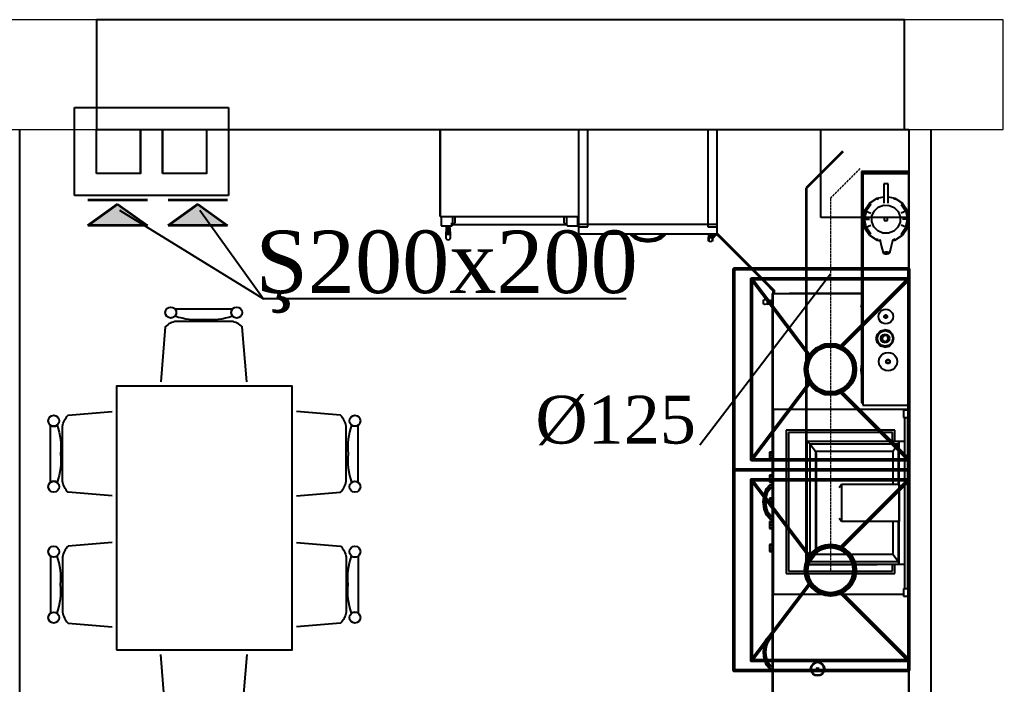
# Model space of a CAD drawing. Header units: inches. Extents: x 23 to 100097, y 11 to 104145.
# Drawn here: x 88263 to 92738, y 29254 to 32277 of the extents above; entities that cross this region are included whole.
import ezdxf

# ---------------------------------------------------------------- set-up
doc = ezdxf.new("R2010")
doc.units = ezdxf.units.IN
doc.header["$MEASUREMENT"] = 0
doc.linetypes.add('ACAD_ISO02W100', pattern=[15, 12, -3])
for name, color, linetype, lineweight in [('Divar', 7, 'Continuous', 25), ('SL3', 10, 'Continuous', 20), ('öl', 7, 'Continuous', 0)]:
    doc.layers.add(name, color=color, linetype=linetype, lineweight=lineweight)
doc.layers.add('mebel', color=21, linetype='Continuous')
doc.styles.add('ilqar text 001', font='', dxfattribs={"height": 300})
doc.styles.get('ilqar text 001').set_extended_font_data('A3 Times AzLat')

# ---------------------------------------------------------------- blocks, each defined once
blk = doc.blocks.new('m_93')
for p, q in [((0, -390.031933), (0, 0)), ((0.009966, 0), (0.009966, -371.383983)), ((-57.586909, -194.311332), (-57.586909, -101.596093)), ((-57.102347, -101.919913), (-57.102347, -194.311332)), ((-40.482617, -160.780954), (-41.117382, -161.730957)), ((-40.310741, -160.952735), (-40.892768, -161.823928)), ((-39.532805, -160.146093), (-40.482617, -160.780954)), ((-40.383196, -160.880267), (-40.310741, -160.952735)), ((-39.439845, -160.370707), (-40.310741, -160.952735)), ((-40.310741, -160.952735), (-40.267182, -160.996282)), ((-38.412309, -159.923243), (-39.532805, -160.146093)), ((-39.478898, -160.275876), (-39.439845, -160.370707)), ((-38.412309, -160.166311), (-39.439845, -160.370707)), ((-39.439845, -160.370707), (-39.416218, -160.427534)), ((-37.291789, -160.146093), (-38.412309, -159.923243)), ((-38.412309, -160.166311), (-38.412309, -160.063672)), ((-38.412309, -160.227835), (-38.412309, -160.166311)), ((-37.384773, -160.370707), (-38.412309, -160.166311)), ((-37.4084, -160.427534), (-37.384773, -160.370707)), ((-37.384773, -160.370707), (-37.345696, -160.275876)), ((-36.513877, -160.952735), (-37.384773, -160.370707)), ((-36.342001, -160.780954), (-37.291789, -160.146093)), ((-36.557412, -160.996282), (-36.513877, -160.952735)), ((-36.513877, -160.952735), (-36.441398, -160.880267)), ((-35.931826, -161.823928), (-36.513877, -160.952735)), ((-35.707236, -161.730957), (-36.342001, -160.780954)), ((-59.950185, -164.386618), (-60.909176, -166.910445)), ((-60.675574, -167.089843), (-59.786129, -164.690816)), ((-60.441995, -167.269337), (-59.622073, -164.994919)), ((-59.458018, -165.299117), (-60.208202, -167.448723)), ((-59.293938, -165.60322), (-59.974599, -167.628121)), ((-58.54609, -162.799704), (-59.950185, -164.386618)), ((-59.906245, -164.468062), (-58.525968, -162.890136)), ((-59.786129, -164.690816), (-59.906245, -164.468062)), ((-59.786129, -164.690816), (-58.470702, -163.137495)), ((-59.622073, -164.994919), (-59.786129, -164.690816)), ((-59.622073, -164.994919), (-58.395124, -163.475287)), ((-58.244324, -164.150881), (-59.293938, -165.60322)), ((-58.54609, -162.799704), (-57.586909, -162.554395)), ((-58.525968, -162.890136), (-58.54609, -162.799704)), ((-58.525968, -162.890136), (-57.586909, -162.637007)), ((-58.470702, -163.137495), (-58.525968, -162.890136)), ((-58.470702, -163.137495), (-57.586909, -162.863958)), ((-58.395124, -163.475287), (-58.470702, -163.137495)), ((-57.586909, -163.816893), (-58.244324, -164.150881)), ((-41.117382, -161.730957), (-41.340232, -162.85156)), ((-41.340232, -162.85156), (-41.117382, -163.972163)), ((-41.076756, -163.955366), (-41.296292, -162.85156)), ((-41.199613, -162.85156), (-41.035557, -162.85156)), ((-41.117382, -163.972163), (-41.076756, -163.955366)), ((-41.117382, -163.972163), (-40.482617, -164.922166)), ((-40.892768, -161.823928), (-41.09726, -162.85156)), ((-41.09726, -162.85156), (-40.892768, -163.879204)), ((-41.076756, -163.955366), (-40.451551, -164.891207)), ((-40.987492, -161.784661), (-40.892768, -161.823928)), ((-40.892768, -163.879204), (-40.987492, -163.918459)), ((-40.892768, -161.823928), (-40.835929, -161.84746)), ((-40.892768, -163.879204), (-40.835929, -163.85566)), ((-40.310741, -164.750385), (-40.892768, -163.879204)), ((-40.482617, -164.922166), (-39.532805, -165.557027)), ((-40.451551, -164.891207), (-39.51602, -165.516507)), ((-40.383196, -164.822852), (-40.267182, -164.706838)), ((-39.439845, -165.332424), (-40.310741, -164.750385)), ((-39.532805, -165.557027), (-38.412309, -165.779876)), ((-39.51602, -165.516507), (-39.478898, -165.427243)), ((-39.51602, -165.516507), (-38.412309, -165.736031)), ((-39.478898, -165.427243), (-39.439845, -165.332424)), ((-39.439845, -165.332424), (-39.416218, -165.275585)), ((-38.412309, -165.536821), (-39.439845, -165.332424)), ((-39.088464, -162.85156), (-38.412309, -162.85156)), ((-39.037109, -162.592768), (-38.412309, -162.85156)), ((-38.412309, -162.85156), (-39.037109, -163.110351)), ((-38.890434, -162.37334), (-38.412309, -162.85156)), ((-38.412309, -162.85156), (-38.890434, -163.32978)), ((-38.671088, -162.226653), (-38.412309, -162.85156)), ((-38.412309, -162.85156), (-38.671088, -163.476467)), ((-38.412309, -162.85156), (-38.412309, -162.17519)), ((-38.412309, -162.85156), (-38.153506, -162.226653)), ((-38.412309, -162.85156), (-37.934184, -162.37334)), ((-38.412309, -162.85156), (-37.787509, -162.592768)), ((-38.412309, -162.85156), (-38.412309, -163.527929)), ((-38.153506, -163.476467), (-38.412309, -162.85156)), ((-38.412309, -162.85156), (-37.934184, -163.32978)), ((-37.787509, -163.110351), (-38.412309, -162.85156)), ((-38.412309, -162.85156), (-37.73613, -162.85156)), ((-37.384773, -165.332424), (-38.412309, -165.536821)), ((-38.412309, -165.536821), (-38.412309, -165.475297)), ((-38.412309, -165.639448), (-38.412309, -165.536821)), ((-38.412309, -165.779876), (-37.291789, -165.557027)), ((-37.4084, -165.275585), (-37.384773, -165.332424)), ((-36.513877, -164.750385), (-37.384773, -165.332424)), ((-37.384773, -165.332424), (-37.345696, -165.427243)), ((-37.308598, -165.516507), (-36.373043, -164.891207)), ((-37.291789, -165.557027), (-36.342001, -164.922166)), ((-36.557412, -164.706838), (-36.513877, -164.750385)), ((-36.513877, -164.750385), (-35.931826, -163.879204)), ((-36.373043, -164.891207), (-36.513877, -164.750385)), ((-36.373043, -164.891207), (-35.747862, -163.955366)), ((-36.342001, -164.922166), (-35.707236, -163.972163)), ((-35.988665, -161.84746), (-35.931826, -161.823928)), ((-35.931826, -163.879204), (-35.988665, -163.85566)), ((-35.931826, -161.823928), (-35.837102, -161.784661)), ((-35.727334, -162.85156), (-35.931826, -161.823928)), ((-35.727334, -162.85156), (-35.931826, -163.879204)), ((-35.931826, -163.879204), (-35.837102, -163.918459)), ((-35.789061, -162.85156), (-35.727334, -162.85156)), ((-35.528326, -162.85156), (-35.747862, -161.747753)), ((-35.747862, -163.955366), (-35.528326, -162.85156)), ((-35.625005, -162.85156), (-35.727334, -162.85156)), ((-35.484386, -162.85156), (-35.707236, -161.730957)), ((-35.707236, -163.972163), (-35.484386, -162.85156)), ((-35.528326, -162.85156), (-35.484386, -162.85156)), ((-60.909176, -166.910445), (-61.249614, -169.952047)), ((-60.441995, -167.269337), (-60.729695, -169.952047)), ((-60.469914, -169.952047), (-60.208202, -167.448723)), ((-60.208202, -167.448723), (-60.441995, -167.269337)), ((-59.974599, -167.628121), (-60.209966, -169.952047)), ((-60.208202, -167.448723), (-60.037113, -167.58008)), ((-61.249614, -169.952047), (-60.909176, -172.993648)), ((-60.909176, -172.993648), (-59.950185, -175.517475)), ((-60.729695, -169.952047), (-60.441995, -172.634864)), ((-59.786129, -175.213372), (-60.675574, -172.814262)), ((-60.441995, -172.634864), (-59.622073, -174.909174)), ((-60.209966, -169.952047), (-59.974599, -172.275972)), ((-59.974599, -172.275972), (-59.293938, -174.300873)), ((-59.950185, -175.517475), (-58.54609, -177.104389)), ((-59.906245, -175.436032), (-59.786129, -175.213372)), ((-58.525968, -177.013969), (-59.906245, -175.436032)), ((-59.622073, -174.909174), (-59.786129, -175.213372)), ((-59.786129, -175.213372), (-58.470702, -176.766598)), ((-59.622073, -174.909174), (-58.395124, -176.428806)), ((-59.293938, -174.300873), (-58.244324, -175.753224)), ((-58.54609, -177.104389), (-58.525968, -177.013969)), ((-58.54609, -177.104389), (-57.586909, -177.34971)), ((-58.470702, -176.766598), (-58.525968, -177.013969)), ((-58.525968, -177.013969), (-57.586909, -177.267086)), ((-58.395124, -176.428806), (-58.470702, -176.766598)), ((-58.470702, -176.766598), (-57.586909, -177.04004)), ((-58.244324, -175.753224), (-57.586909, -176.0872)), ((-57.622862, -272.237599), (-57.622862, -194.276857)), ((-57.622862, -194.276857), (-57.586909, -194.276857)), ((-57.102347, -194.311332), (-57.586909, -194.311332)), ((-57.138276, -272.20996), (-57.138276, -194.311332)), ((-57.102347, -194.311332), (-2.245116, -194.311332)), ((-2.245116, -196.64756), (-2.245116, -193.556058)), ((-2.245116, -193.556058), (0.009966, -193.556058)), ((0.009966, -196.64756), (-2.245116, -196.64756)), ((-1.846862, -268.689841), (-1.846862, -196.64756)), ((-0.348044, -196.64756), (-0.348044, -268.689841)), ((-51.625586, -263.46699), (-51.625586, -203.047454)), ((-51.625586, -203.047454), (-5.83632, -203.047454)), ((-50.65136, -262.492478), (-50.65136, -204.021966)), ((-50.65136, -204.021966), (-6.810546, -204.021966)), ((-42.89589, -258.773243), (-42.89589, -206.877434)), ((-42.89589, -206.877434), (-41.576958, -208.117866)), ((-42.89589, -206.877434), (-13.391209, -206.877434)), ((-4.076362, -206.877434), (-42.89589, -206.877434)), ((-6.810546, -204.021966), (-6.810546, -206.877434)), ((-5.83632, -203.047454), (-5.83632, -206.877434)), ((-4.368544, -207.2667), (-4.076362, -206.877434)), ((-1.880074, -206.877434), (-4.076362, -206.877434)), ((-4.076362, -206.877434), (-4.076362, -258.773142)), ((-1.880074, -258.773142), (-1.880074, -206.877434)), ((-41.576958, -208.117866), (-41.576958, -257.532716)), ((-39.359188, -211.071288), (-41.576958, -208.117866)), ((-41.576958, -208.117866), (-4.470301, -208.117866)), ((-39.359188, -254.579395), (-39.359188, -211.071288)), ((-6.688094, -211.071288), (-39.359188, -211.071288)), ((-39.359188, -211.071288), (-38.815236, -212.311721)), ((-4.470301, -208.117866), (-6.688094, -211.071288)), ((-6.688094, -224.964153), (-6.688094, -211.071288)), ((-4.470301, -208.117866), (-4.368544, -207.885837)), ((-4.470301, -224.964153), (-4.470301, -208.117866)), ((-4.368544, -224.964153), (-4.368544, -207.2667)), ((-58.737493, -215.228808), (-58.737493, -212.305271)), ((-58.737493, -212.305271), (-57.622862, -212.305271)), ((-58.737493, -212.7334), (-57.622862, -212.7334)), ((-58.737493, -213.767087), (-57.622862, -213.767087)), ((-58.737493, -214.800679), (-57.622862, -214.800679)), ((-57.622862, -215.228808), (-58.737493, -215.228808)), ((-38.815236, -212.311721), (-38.815236, -253.338867)), ((-58.737493, -224.973929), (-58.737493, -222.050392)), ((-58.737493, -222.050392), (-57.622862, -222.050392)), ((-58.737493, -222.478509), (-57.622862, -222.478509)), ((-58.737493, -223.512113), (-57.622862, -223.512113)), ((-59.986139, -227.682221), (-60.945106, -230.206048)), ((-58.58202, -226.095307), (-59.986139, -227.682221)), ((-59.942198, -227.763664), (-58.561921, -226.185739)), ((-59.822059, -227.986324), (-59.942198, -227.763664)), ((-58.506632, -226.433098), (-59.822059, -227.986324)), ((-59.658003, -228.290522), (-58.431053, -226.770901)), ((-58.280087, -227.446484), (-59.329891, -228.898823)), ((-58.737493, -224.5458), (-57.622862, -224.5458)), ((-57.622862, -224.973929), (-58.737493, -224.973929)), ((-58.58202, -226.095307), (-57.622862, -225.849998)), ((-58.561921, -226.185739), (-58.58202, -226.095307)), ((-57.622862, -225.932717), (-58.561921, -226.185739)), ((-58.561921, -226.185739), (-58.506632, -226.433098)), ((-58.506632, -226.433098), (-57.622862, -226.159668)), ((-58.431053, -226.770901), (-58.506632, -226.433098)), ((-57.622862, -227.112496), (-58.280087, -227.446484)), ((-28.381253, -224.964153), (-29.355479, -226.261615)), ((-28.381253, -240.636033), (-28.381253, -224.964153)), ((-4.093552, -224.964153), (-28.381253, -224.964153)), ((-4.093552, -240.636033), (-4.093552, -224.964153)), ((-60.945106, -230.206048), (-61.285544, -233.247655)), ((-60.477925, -230.564844), (-60.765624, -233.247655)), ((-60.711527, -230.385446), (-59.822059, -227.986324)), ((-59.658003, -228.290522), (-60.477925, -230.564844)), ((-60.010553, -230.923724), (-60.245896, -233.247655)), ((-59.329891, -228.898823), (-60.010553, -230.923724)), ((-59.822059, -227.986324), (-59.658003, -228.290522)), ((-58.737493, -234.719044), (-58.737493, -231.795507)), ((-58.737493, -231.795507), (-57.622862, -231.795507)), ((-61.285544, -233.247655), (-60.945106, -236.289257)), ((-60.765624, -233.247655), (-60.477925, -235.930466)), ((-59.822059, -238.508981), (-60.711527, -236.109864)), ((-60.244131, -235.750973), (-60.505867, -233.247655)), ((-60.477925, -235.930466), (-60.244131, -235.750973)), ((-60.477925, -235.930466), (-59.658003, -238.204783)), ((-60.245896, -233.247655), (-60.010553, -235.571581)), ((-60.244131, -235.750973), (-60.073042, -235.619628)), ((-59.658003, -238.204783), (-60.244131, -235.750973)), ((-60.010553, -235.571581), (-59.329891, -237.596482)), ((-58.737493, -232.22363), (-57.622862, -232.22363)), ((-58.737493, -233.257228), (-57.622862, -233.257228)), ((-58.737493, -234.29082), (-57.622862, -234.29082)), ((-57.622862, -234.719044), (-58.737493, -234.719044)), ((-60.945106, -236.289257), (-59.986139, -238.813084)), ((-59.986139, -238.813084), (-58.58202, -240.400094)), ((-59.942198, -238.73164), (-59.822059, -238.508981)), ((-58.561921, -240.309566), (-59.942198, -238.73164)), ((-59.822059, -238.508981), (-59.658003, -238.204783)), ((-58.506632, -240.062302), (-59.822059, -238.508981)), ((-59.658003, -238.204783), (-58.431053, -239.724415)), ((-59.329891, -237.596482), (-58.280087, -239.048826)), ((-58.58202, -240.400094), (-58.561921, -240.309566)), ((-58.561921, -240.309566), (-58.506632, -240.062302)), ((-57.622862, -240.562695), (-58.561921, -240.309566)), ((-58.431053, -239.724415), (-58.506632, -240.062302)), ((-58.506632, -240.062302), (-57.622862, -240.335738)), ((-58.280087, -239.048826), (-57.622862, -239.382809)), ((-29.355479, -239.338672), (-28.381253, -240.636033)), ((-58.737493, -244.464063), (-58.737493, -241.540527)), ((-58.737493, -241.540527), (-57.622862, -241.540527)), ((-58.737493, -241.968649), (-57.622862, -241.968649)), ((-58.737493, -243.002343), (-57.622862, -243.002343)), ((-58.737493, -244.035935), (-57.622862, -244.035935)), ((-57.622862, -244.464063), (-58.737493, -244.464063)), ((-58.58202, -240.400094), (-57.622862, -240.645313)), ((-28.381253, -240.636033), (-4.093552, -240.636033)), ((-6.688094, -254.579293), (-6.688094, -240.636033)), ((-4.470301, -257.532716), (-4.470301, -240.636033)), ((-4.368544, -258.383983), (-4.368544, -240.636033)), ((-58.737493, -254.209178), (-58.737493, -251.285642)), ((-58.737493, -251.285642), (-57.622862, -251.285642)), ((-58.737493, -251.71377), (-57.622862, -251.71377)), ((-58.737493, -252.747458), (-57.622862, -252.747458)), ((-58.737493, -253.78105), (-57.622862, -253.78105)), ((-57.622862, -254.209178), (-58.737493, -254.209178)), ((-41.576958, -257.532716), (-39.359188, -254.579395)), ((-38.815236, -253.338867), (-39.359188, -254.579395)), ((-39.359188, -254.579395), (-6.688094, -254.579293)), ((-6.688094, -254.579293), (-4.470301, -257.532716)), ((-41.576958, -257.532716), (-42.89589, -258.773243)), ((-42.89589, -258.773243), (-3.926373, -258.773142)), ((-4.470301, -257.532716), (-41.576958, -257.532716)), ((-6.810546, -258.773142), (-6.810546, -262.492478)), ((-5.83632, -258.773142), (-5.83632, -263.46699)), ((-4.368544, -257.764744), (-4.470301, -257.532716)), ((-4.076362, -258.773142), (-4.368544, -258.383983)), ((-4.076362, -258.773142), (-1.880074, -258.773142)), ((-5.83632, -263.46699), (-51.625586, -263.46699)), ((-6.810546, -262.492478), (-50.65136, -262.492478)), ((-2.245116, -271.85781), (-2.245116, -268.766308)), ((-2.245116, -268.766308), (0.009966, -268.766308)), ((-0.348044, -268.689841), (-1.846862, -268.689841)), ((-57.605672, -272.237599), (-57.622862, -272.237599)), ((-57.605672, -320.93535), (-57.605672, -272.20996)), ((-57.605672, -272.20996), (-57.121086, -272.20996)), ((-57.121086, -272.20996), (-57.121086, -320.93535)), ((-57.121086, -272.20996), (0.009966, -272.20996)), ((0.009966, -271.85781), (-2.245116, -271.85781)), ((-19.88008, -287.447849), (-19.88008, -274.902731)), ((-19.88008, -274.902731), (-19.524408, -274.902731)), ((-19.524408, -372.242185), (-19.524408, -274.791211)), ((-19.524408, -274.791211), (-19.302917, -274.791211)), ((-19.302917, -352.076073), (-19.302917, -273.933005)), ((-19.302917, -273.933005), (0.009966, -273.933005)), ((-19.524408, -285.819822), (-19.731641, -286.320311)), ((-19.731641, -286.320311), (-20.063663, -288.842478)), ((-20.063663, -288.842478), (-19.731641, -291.364646)), ((-19.524408, -287.483984), (-19.703126, -288.842478)), ((-19.703126, -288.842478), (-19.524408, -290.200975)), ((-11.50136, -289.568942), (-12.109566, -290.355956)), ((-10.71465, -288.96074), (-11.50136, -289.568942)), ((-9.78632, -288.568553), (-10.71465, -288.96074)), ((-8.753705, -288.429489), (-9.78632, -288.568553)), ((-7.721091, -288.568553), (-8.753705, -288.429489)), ((-6.792784, -288.96074), (-7.721091, -288.568553)), ((-6.00605, -289.568942), (-6.792784, -288.96074)), ((-5.397845, -290.355956), (-6.00605, -289.568942)), ((-19.88008, -315.441307), (-19.88008, -290.237108)), ((-19.731641, -291.364646), (-19.524408, -291.865134)), ((-12.50155, -291.28457), (-12.64062, -292.31748)), ((-12.64062, -292.31748), (-12.50155, -293.350389)), ((-12.109566, -290.355956), (-12.50155, -291.28457)), ((-12.50155, -293.350389), (-12.109566, -294.279003)), ((-9.581447, -292.089355), (-9.612108, -292.31748)), ((-9.612108, -292.31748), (-9.581447, -292.545604)), ((-9.494734, -291.884276), (-9.581447, -292.089355)), ((-9.581447, -292.545604), (-9.494734, -292.750683)), ((-9.516216, -292.107323), (-9.544325, -292.31748)), ((-9.544325, -292.31748), (-9.516216, -292.527634)), ((-9.436322, -291.918456), (-9.516216, -292.107323)), ((-9.516216, -292.527634), (-9.436322, -292.716503)), ((-9.360552, -291.710546), (-9.494734, -291.884276)), ((-9.494734, -292.750683), (-9.360552, -292.924511)), ((-9.312701, -291.758397), (-9.436322, -291.918456)), ((-9.436322, -292.716503), (-9.312701, -292.876562)), ((-9.382606, -292.181542), (-9.405852, -292.354881)), ((-9.405852, -292.354881), (-9.382606, -292.528122)), ((-9.316802, -292.025682), (-9.382606, -292.181542)), ((-9.382606, -292.528122), (-9.316802, -292.683983)), ((-9.186721, -291.576171), (-9.360552, -291.710546)), ((-9.360552, -292.924511), (-9.186721, -293.058788)), ((-9.21464, -291.893652), (-9.316802, -292.025682)), ((-9.316802, -292.683983), (-9.21464, -292.816013)), ((-9.152532, -291.634667), (-9.312701, -291.758397)), ((-9.312701, -292.876562), (-9.152532, -293.000292)), ((-9.082818, -291.7916), (-9.21464, -291.893652)), ((-9.21464, -292.816013), (-9.082818, -292.918065)), ((-8.981824, -291.48955), (-9.186721, -291.576171)), ((-9.186721, -293.058788), (-8.981824, -293.145409)), ((-8.963871, -291.55488), (-9.152532, -291.634667)), ((-9.152532, -293.000292), (-8.963871, -293.080076)), ((-8.92694, -291.725778), (-9.082818, -291.7916)), ((-9.082818, -292.918065), (-8.92694, -292.983886)), ((-8.753705, -291.458887), (-8.981824, -291.48955)), ((-8.981824, -293.145409), (-8.753705, -293.176073)), ((-8.753705, -291.526562), (-8.963871, -291.55488)), ((-8.963871, -293.080076), (-8.753705, -293.108397)), ((-8.753705, -291.70244), (-8.92694, -291.725778)), ((-8.92694, -292.983886), (-8.753705, -293.007225)), ((-8.525586, -291.48955), (-8.753705, -291.458887)), ((-8.543563, -291.55488), (-8.753705, -291.526562)), ((-8.58047, -291.725778), (-8.753705, -291.70244)), ((-8.753705, -293.007225), (-8.58047, -292.983886)), ((-8.753705, -293.108397), (-8.543563, -293.080076)), ((-8.753705, -293.176073), (-8.525586, -293.145409)), ((-8.424616, -291.7916), (-8.58047, -291.725778)), ((-8.58047, -292.983886), (-8.424616, -292.918065)), ((-8.354879, -291.634667), (-8.543563, -291.55488)), ((-8.543563, -293.080076), (-8.354879, -293.000292)), ((-8.320713, -291.576171), (-8.525586, -291.48955)), ((-8.525586, -293.145409), (-8.320713, -293.058788)), ((-8.292771, -291.893652), (-8.424616, -291.7916)), ((-8.424616, -292.918065), (-8.292771, -292.816013)), ((-8.194733, -291.758397), (-8.354879, -291.634667)), ((-8.354879, -293.000292), (-8.194733, -292.876562)), ((-8.146882, -291.710546), (-8.320713, -291.576171)), ((-8.320713, -293.058788), (-8.146882, -292.924511)), ((-8.190632, -292.025682), (-8.292771, -291.893652)), ((-8.292771, -292.816013), (-8.190632, -292.683983)), ((-8.071089, -291.918456), (-8.194733, -291.758397)), ((-8.194733, -292.876562), (-8.071089, -292.716503)), ((-8.124805, -292.181542), (-8.190632, -292.025682)), ((-8.190632, -292.683983), (-8.124805, -292.528122)), ((-8.0127, -291.884276), (-8.146882, -291.710546)), ((-8.146882, -292.924511), (-8.0127, -292.750683)), ((-8.101559, -292.354881), (-8.124805, -292.181542)), ((-8.124805, -292.528122), (-8.101559, -292.354881)), ((-7.991219, -292.107323), (-8.071089, -291.918456)), ((-8.071089, -292.716503), (-7.991219, -292.527634)), ((-7.925964, -292.089355), (-8.0127, -291.884276)), ((-8.0127, -292.750683), (-7.925964, -292.545604)), ((-7.963085, -292.31748), (-7.991219, -292.107323)), ((-7.991219, -292.527634), (-7.963085, -292.31748)), ((-7.895303, -292.31748), (-7.925964, -292.089355)), ((-7.925964, -292.545604), (-7.895303, -292.31748)), ((-5.005861, -291.28457), (-5.397845, -290.355956)), ((-5.397845, -294.279003), (-5.005861, -293.350389)), ((-4.866791, -292.31748), (-5.005861, -291.28457)), ((-5.005861, -293.350389), (-4.866791, -292.31748)), ((-12.109566, -294.279003), (-11.50136, -295.066014)), ((-11.50136, -295.066014), (-10.71465, -295.674216)), ((-10.71465, -295.674216), (-9.78632, -296.066406)), ((-9.78632, -296.066406), (-8.753705, -296.205467)), ((-8.753705, -296.205467), (-7.721091, -296.066406)), ((-7.721091, -296.066406), (-6.792784, -295.674216)), ((-6.792784, -295.674216), (-6.00605, -295.066014)), ((-6.00605, -295.066014), (-5.397845, -294.279003)), ((-13.244343, -300.187498), (-13.745499, -302.038377)), ((-13.745499, -302.038377), (-13.244343, -303.889256)), ((-12.827158, -300.37744), (-13.278318, -302.043259)), ((-13.278318, -302.043259), (-12.827158, -303.708982)), ((-11.928129, -298.870995), (-13.244343, -300.187498)), ((-11.642576, -299.192577), (-12.827158, -300.37744)), ((-10.077739, -298.369628), (-11.928129, -298.870995)), ((-11.577535, -301.10791), (-11.830855, -302.043259)), ((-11.830855, -302.043259), (-11.577535, -302.978611)), ((-9.977341, -298.741406), (-11.642576, -299.192577)), ((-10.912299, -300.442576), (-11.577535, -301.10791)), ((-11.26504, -302.187109), (-11.100197, -301.403612)), ((-10.938096, -302.917871), (-11.26504, -302.187109)), ((-11.100197, -301.403612), (-10.506439, -300.866699)), ((-9.977341, -300.189256), (-10.912299, -300.442576)), ((-10.506439, -300.866699), (-9.710551, -300.781542)), ((-10.081244, -298.408299), (-10.077739, -298.369628)), ((-10.081244, -298.402539), (-9.977341, -298.37451)), ((-9.977341, -298.37451), (-8.126951, -298.875779)), ((-8.311916, -299.192577), (-9.977341, -298.741406)), ((-9.042192, -300.442576), (-9.977341, -300.189256)), ((-9.710551, -300.781542), (-9.016609, -301.180467)), ((-8.377147, -301.10791), (-9.042192, -300.442576)), ((-9.016609, -301.180467), (-8.689642, -301.911229)), ((-8.689642, -301.911229), (-8.854485, -302.694726)), ((-8.123827, -302.043259), (-8.377147, -301.10791)), ((-8.377147, -302.978611), (-8.123827, -302.043259)), ((-7.127333, -300.37744), (-8.311916, -299.192577)), ((-8.126951, -298.875779), (-6.810737, -300.192383)), ((-6.676364, -302.043259), (-7.127333, -300.37744)), ((-7.127333, -303.708982), (-6.676364, -302.043259)), ((-6.810737, -300.192383), (-6.309581, -302.043259)), ((-6.309581, -302.043259), (-6.810737, -303.894138)), ((-13.244343, -303.889256), (-11.928129, -305.205857)), ((-12.827158, -303.708982), (-11.642576, -304.893943)), ((-11.928129, -305.205857), (-10.077739, -305.707127)), ((-11.642576, -304.893943), (-9.977341, -305.345115)), ((-11.577535, -302.978611), (-10.912299, -303.643945)), ((-10.244131, -303.316796), (-10.938096, -302.917871)), ((-10.912299, -303.643945), (-9.977341, -303.897264)), ((-9.448242, -303.23154), (-10.244131, -303.316796)), ((-10.077739, -305.707127), (-10.081244, -305.678513)), ((-9.977341, -305.712011), (-10.079885, -305.684277)), ((-9.977341, -303.897264), (-9.042192, -303.643945)), ((-9.977341, -305.345115), (-8.311916, -304.893943)), ((-8.126951, -305.210644), (-9.977341, -305.712011)), ((-8.854485, -302.694726), (-9.448242, -303.23154)), ((-9.042192, -303.643945), (-8.377147, -302.978611)), ((-8.311916, -304.893943), (-7.127333, -303.708982)), ((-6.810737, -303.894138), (-8.126951, -305.210644)), ((-12.659169, -310.471971), (-12.768555, -311.284764)), ((-12.350583, -309.741308), (-12.659169, -310.471971)), ((-11.872077, -309.121971), (-12.350583, -309.741308)), ((-11.252928, -308.643357), (-11.872077, -309.121971)), ((-10.522461, -308.334765), (-11.252928, -308.643357)), ((-9.709955, -308.225292), (-10.522461, -308.334765)), ((-10.050774, -310.701464), (-10.187507, -310.807128)), ((-10.023833, -310.747459), (-10.149813, -310.844822)), ((-9.88946, -310.633298), (-10.050774, -310.701464)), ((-9.875202, -310.684666), (-10.023833, -310.747459)), ((-9.709955, -310.609081), (-9.88946, -310.633298)), ((-9.709955, -310.6624), (-9.875202, -310.684666)), ((-8.897472, -308.334765), (-9.709955, -308.225292)), ((-9.530473, -310.633298), (-9.709955, -310.609081)), ((-9.54473, -310.684666), (-9.709955, -310.6624)), ((-9.3961, -310.747459), (-9.54473, -310.684666)), ((-9.369135, -310.701464), (-9.530473, -310.633298)), ((-9.27012, -310.844822), (-9.3961, -310.747459)), ((-9.232426, -310.807128), (-9.369135, -310.701464)), ((-8.166981, -308.643357), (-8.897472, -308.334765)), ((-7.547856, -309.121971), (-8.166981, -308.643357)), ((-7.069326, -309.741308), (-7.547856, -309.121971)), ((-6.760741, -310.471971), (-7.069326, -309.741308)), ((-6.651378, -311.284764), (-6.760741, -310.471971)), ((-19.524408, -314.582421), (-20.005083, -315.743163)), ((-12.768555, -311.284764), (-12.659169, -312.097557)), ((-12.659169, -312.097557), (-12.350583, -312.828222)), ((-12.350583, -312.828222), (-11.872077, -313.447557)), ((-11.872077, -313.447557), (-11.252928, -313.92617)), ((-11.252928, -313.92617), (-10.522461, -314.234765)), ((-10.522461, -314.234765), (-9.709955, -314.344236)), ((-10.361338, -311.105272), (-10.385347, -311.284764)), ((-10.385347, -311.284764), (-10.361338, -311.464256)), ((-10.293174, -310.943943), (-10.361338, -311.105272)), ((-10.361338, -311.464256), (-10.293174, -311.625585)), ((-10.309959, -311.119432), (-10.332227, -311.284764)), ((-10.332227, -311.284764), (-10.309959, -311.450097)), ((-10.247064, -310.970799), (-10.309959, -311.119432)), ((-10.309959, -311.450097), (-10.247064, -311.598728)), ((-10.187507, -310.807128), (-10.293174, -310.943943)), ((-10.293174, -311.625585), (-10.187507, -311.762401)), ((-10.149813, -310.844822), (-10.247064, -310.970799)), ((-10.247064, -311.598728), (-10.149813, -311.724706)), ((-10.204888, -311.17783), (-10.223246, -311.314158)), ((-10.223246, -311.314158), (-10.204888, -311.450584)), ((-10.153127, -311.055174), (-10.204888, -311.17783)), ((-10.204888, -311.450584), (-10.153127, -311.573143)), ((-10.187507, -311.762401), (-10.050774, -311.868065)), ((-10.072661, -310.951268), (-10.153127, -311.055174)), ((-10.153127, -311.573143), (-10.072661, -311.677049)), ((-10.149813, -311.724706), (-10.023833, -311.822068)), ((-9.968949, -310.870994), (-10.072661, -310.951268)), ((-10.072661, -311.677049), (-9.968949, -311.757323)), ((-10.050774, -311.868065), (-9.88946, -311.936229)), ((-10.023833, -311.822068), (-9.875202, -311.884862)), ((-9.846282, -310.819138), (-9.968949, -310.870994)), ((-9.968949, -311.757323), (-9.846282, -311.809177)), ((-9.88946, -311.936229), (-9.709955, -311.960448)), ((-9.875202, -311.884862), (-9.709955, -311.907127)), ((-9.709955, -310.800877), (-9.846282, -310.819138)), ((-9.846282, -311.809177), (-9.709955, -311.827537)), ((-9.573627, -310.819138), (-9.709955, -310.800877)), ((-9.709955, -311.827537), (-9.573627, -311.809177)), ((-9.709955, -311.907127), (-9.54473, -311.884862)), ((-9.709955, -311.960448), (-9.530473, -311.936229)), ((-9.709955, -314.344236), (-8.897472, -314.234765)), ((-9.450984, -310.870994), (-9.573627, -310.819138)), ((-9.573627, -311.809177), (-9.450984, -311.757323)), ((-9.54473, -311.884862), (-9.3961, -311.822068)), ((-9.530473, -311.936229), (-9.369135, -311.868065)), ((-9.347272, -310.951268), (-9.450984, -310.870994)), ((-9.450984, -311.757323), (-9.347272, -311.677049)), ((-9.3961, -311.822068), (-9.27012, -311.724706)), ((-9.369135, -311.868065), (-9.232426, -311.762401)), ((-9.266806, -311.055174), (-9.347272, -310.951268)), ((-9.347272, -311.677049), (-9.266806, -311.573143)), ((-9.172845, -310.970799), (-9.27012, -310.844822)), ((-9.27012, -311.724706), (-9.172845, -311.598728)), ((-9.215045, -311.17783), (-9.266806, -311.055174)), ((-9.266806, -311.573143), (-9.215045, -311.450584)), ((-9.126759, -310.943943), (-9.232426, -310.807128)), ((-9.232426, -311.762401), (-9.126759, -311.625585)), ((-9.196687, -311.314158), (-9.215045, -311.17783)), ((-9.215045, -311.450584), (-9.196687, -311.314158)), ((-9.10995, -311.119432), (-9.172845, -310.970799)), ((-9.172845, -311.598728), (-9.10995, -311.450097)), ((-9.058595, -311.105272), (-9.126759, -310.943943)), ((-9.126759, -311.625585), (-9.058595, -311.464256)), ((-9.087706, -311.284764), (-9.10995, -311.119432)), ((-9.10995, -311.450097), (-9.087706, -311.284764)), ((-9.034562, -311.284764), (-9.058595, -311.105272)), ((-9.058595, -311.464256), (-9.034562, -311.284764)), ((-8.897472, -314.234765), (-8.166981, -313.92617)), ((-8.166981, -313.92617), (-7.547856, -313.447557)), ((-7.547856, -313.447557), (-7.069326, -312.828222)), ((-7.069326, -312.828222), (-6.760741, -312.097557)), ((-6.760741, -312.097557), (-6.651378, -311.284764)), ((-61.19864, -316.869822), (-61.268354, -317.40283)), ((-61.268354, -317.40283), (-61.19864, -317.935741)), ((-61.008406, -316.479686), (-61.19864, -316.869822)), ((-61.19864, -317.935741), (-61.008406, -318.325877)), ((-60.748434, -316.336913), (-61.008406, -316.479686)), ((-61.008406, -318.325877), (-60.748434, -318.468651)), ((-60.460735, -316.365428), (-60.748434, -316.336913)), ((-60.748434, -318.468651), (-60.460735, -318.440135)), ((-60.694337, -316.50449), (-59.804893, -316.578611)), ((-59.804893, -318.226951), (-60.694337, -318.301171)), ((-59.640813, -316.451171), (-60.460735, -316.365428)), ((-60.460735, -318.440135), (-59.640813, -318.35449)), ((-58.564854, -317.40283), (-59.968949, -317.40283)), ((-59.804893, -316.578611), (-59.925008, -316.926951)), ((-59.925008, -316.926951), (-58.544731, -316.998338)), ((-58.544731, -317.807226), (-59.925008, -317.878611)), ((-59.925008, -317.878611), (-59.804893, -318.226951)), ((-59.804893, -316.578611), (-59.640813, -316.451171)), ((-58.489442, -316.702245), (-59.804893, -316.578611)), ((-59.804893, -318.226951), (-58.489442, -318.103319)), ((-59.640813, -318.35449), (-59.804893, -318.226951)), ((-59.640813, -316.451171), (-58.413863, -316.593846)), ((-59.640813, -318.35449), (-58.413863, -318.211718)), ((-58.544731, -316.998338), (-58.564854, -317.40283)), ((-58.564854, -317.40283), (-58.544731, -317.807226)), ((-57.605672, -317.40283), (-58.564854, -317.40283)), ((-58.544731, -316.998338), (-58.489442, -316.702245)), ((-57.605672, -317.05781), (-58.544731, -316.998338)), ((-58.544731, -317.807226), (-57.605672, -317.747752)), ((-58.489442, -318.103319), (-58.544731, -317.807226)), ((-58.413863, -316.593846), (-58.489442, -316.702245)), ((-58.489442, -316.702245), (-57.605672, -316.802732)), ((-58.489442, -318.103319), (-57.605672, -318.00283)), ((-58.413863, -318.211718), (-58.489442, -318.103319)), ((-58.413863, -316.593846), (-57.605672, -316.705467)), ((-58.413863, -318.211718), (-57.605672, -318.100096)), ((-20.005083, -315.743163), (-19.524408, -316.903905)), ((-19.88008, -372.353708), (-19.88008, -316.045017)), ((-81.151653, -346.149413), (-57.070112, -322.061229)), ((-80.711913, -346.347166), (-56.76837, -322.397069)), ((-58.83379, -323.721385), (-57.217765, -322.106053)), ((-57.121086, -320.93535), (-57.605672, -320.93535)), ((-57.217765, -322.407323), (-57.217765, -320.93535)), ((-56.778503, -322.407323), (-57.217765, -322.407323)), ((-57.121086, -320.93535), (-19.88008, -320.93535)), ((-57.070112, -322.061229), (-56.76837, -322.362987)), ((-56.76837, -322.397069), (-56.76837, -320.972947)), ((-56.76837, -320.972947), (-19.88008, -320.972947)), ((-56.730652, -320.972947), (-56.730652, -320.93535)), ((-54.586911, -320.972947), (-54.586911, -320.967381)), ((-54.586911, -320.967381), (-54.576373, -320.972947)), ((-54.586911, -320.967381), (-19.88008, -320.971092)), ((-50.202346, -320.966209), (-50.199414, -320.967869)), ((-19.88008, -320.969432), (-50.202346, -320.966209)), ((-58.859754, -323.851463), (-58.83379, -323.721385)), ((-11.61952, -341.147361), (-10.858989, -338.116307)), ((-10.858989, -338.116307), (-10.646081, -337.870995)), ((-10.536528, -338.324803), (-10.858989, -338.116307)), ((-10.646081, -337.870995), (-9.979296, -337.688768)), ((-9.80196, -338.437694), (-10.536528, -338.324803)), ((-9.979296, -337.688768), (-9.113288, -337.668846)), ((-8.935929, -338.423826), (-9.80196, -338.437694)), ((-9.113288, -337.668846), (-8.378721, -337.823241)), ((-8.269143, -338.287206), (-8.935929, -338.423826)), ((-8.378721, -337.823241), (-8.05645, -338.064745)), ((-8.05645, -338.064745), (-8.269143, -338.287206)), ((-8.05645, -338.064745), (-7.295704, -341.041307)), ((-194.905758, -343.979101), (-194.531346, -343.68115)), ((-194.531346, -343.68115), (-194.019819, -343.572166)), ((-194.019819, -343.572166), (-193.508303, -343.68115)), ((-193.508303, -343.68115), (-193.133891, -343.979101)), ((-115.448427, -344.120897), (-112.925387, -343.161619)), ((-112.746001, -343.395409), (-115.144325, -344.285057)), ((-114.840341, -344.449217), (-112.566591, -343.629197)), ((-112.387204, -343.862889), (-114.840341, -344.449217)), ((-112.925387, -343.161619), (-109.884572, -342.821287)), ((-112.566591, -343.629197), (-109.884572, -343.341209)), ((-112.566591, -343.629197), (-112.387204, -343.862889)), ((-109.884572, -343.60117), (-112.387204, -343.862889)), ((-112.387204, -343.862889), (-112.25586, -344.033983)), ((-112.207818, -344.096678), (-109.884572, -343.861131)), ((-109.884572, -342.821287), (-106.843758, -343.161619)), ((-109.884572, -343.341209), (-107.20253, -343.629197)), ((-109.884572, -343.861131), (-107.561231, -344.096678)), ((-107.20253, -343.629197), (-104.928804, -344.449217)), ((-104.624701, -344.285057), (-107.023144, -343.395409)), ((-106.843758, -343.161619), (-104.320598, -344.120897)), ((-84.490323, -344.069139), (-84.351754, -343.876561)), ((-84.280944, -343.081443), (-84.395123, -343.341405)), ((-84.395123, -343.341405), (-84.372354, -343.629296)), ((-84.372354, -343.629296), (-84.303904, -344.449413)), ((-83.96895, -342.891112), (-84.280944, -343.081443)), ((-84.201956, -344.285252), (-84.261227, -343.395604)), ((-83.542776, -342.821483), (-83.96895, -342.891112)), ((-83.116412, -342.891112), (-83.542776, -342.821483)), ((-82.804394, -343.081443), (-83.116412, -342.891112)), ((-82.883597, -344.285252), (-82.824207, -343.395604)), ((-82.690239, -343.341405), (-82.804394, -343.081443)), ((-82.781649, -344.449314), (-82.71308, -343.629296)), ((-82.71308, -343.629296), (-82.690239, -343.341405)), ((-16.492582, -345.537303), (-13.332033, -343.467577)), ((-13.332033, -343.467577), (-12.125778, -343.232421)), ((-13.332033, -343.467577), (-13.048244, -344.138963)), ((-12.272644, -343.837107), (-11.61952, -341.147361)), ((-7.295704, -341.041307), (-6.611133, -343.815136)), ((-6.738472, -343.299315), (-5.875397, -343.467577)), ((-5.875397, -343.467577), (-6.159187, -344.138963)), ((-5.875397, -343.467577), (-2.714849, -345.537303)), ((-195.042777, -344.386033), (-194.905758, -343.979101)), ((-195.015335, -344.836814), (-195.042777, -344.386033)), ((-194.9332, -346.120605), (-195.015335, -344.836814)), ((-194.810844, -345.863573), (-194.9332, -346.120605)), ((-194.9332, -346.120605), (-194.796193, -348.041795)), ((-194.882036, -344.470897), (-194.810844, -345.863573)), ((-194.810844, -345.863573), (-194.476462, -345.675486)), ((-194.692183, -347.923533), (-194.810844, -345.863573)), ((-194.796193, -348.041795), (-194.692183, -347.923533)), ((-194.796193, -348.041795), (-194.668949, -349.545115)), ((-194.408012, -347.83701), (-194.692183, -347.923533)), ((-194.692183, -347.923533), (-194.579196, -349.545115)), ((-194.476462, -345.675486), (-194.408012, -347.83701)), ((-194.019819, -347.805272), (-194.408012, -347.83701)), ((-194.408012, -347.83701), (-194.341696, -349.545115)), ((-194.019819, -347.805272), (-194.019819, -345.60664)), ((-194.019819, -349.545115), (-194.019819, -347.805272)), ((-193.631637, -347.83701), (-194.019819, -347.805272)), ((-193.697953, -349.545115), (-193.631637, -347.83701)), ((-193.631637, -347.83701), (-193.563187, -345.675486)), ((-193.347454, -347.923533), (-193.631637, -347.83701)), ((-193.563187, -345.675486), (-193.228805, -345.863573)), ((-193.460453, -349.545115), (-193.347454, -347.923533)), ((-193.243456, -348.041795), (-193.3707, -349.545115)), ((-193.228805, -345.863573), (-193.347454, -347.923533)), ((-193.347454, -347.923533), (-193.243456, -348.041795)), ((-193.106449, -346.120605), (-193.243456, -348.041795)), ((-193.228805, -345.863573), (-193.157614, -344.470897)), ((-193.106449, -346.120605), (-193.228805, -345.863573)), ((-193.133891, -343.979101), (-192.996872, -344.386033)), ((-193.024314, -344.836814), (-193.106449, -346.120605)), ((-192.996872, -344.386033), (-193.024314, -344.836814)), ((-139.166212, -350.04746), (-139.166212, -346.149413)), ((-139.166212, -346.149413), (-80.711913, -346.149413)), ((-117.194438, -346.149413), (-117.03496, -345.52539)), ((-116.944433, -345.545701), (-117.107129, -346.149413)), ((-117.03496, -345.52539), (-115.448427, -344.120897)), ((-117.03496, -345.52539), (-116.944433, -345.545701)), ((-115.366984, -344.16494), (-116.944433, -345.545701)), ((-116.944433, -345.545701), (-116.697264, -345.600974)), ((-116.697264, -345.600974), (-116.866899, -346.149413)), ((-115.144325, -344.285057), (-116.697264, -345.600974)), ((-116.697264, -345.600974), (-116.359568, -345.676464)), ((-116.359568, -345.676464), (-114.840341, -344.449217)), ((-115.847659, -346.149413), (-115.684176, -345.827439)), ((-115.684176, -345.827439), (-114.232135, -344.777439)), ((-115.144325, -344.285057), (-115.366984, -344.16494)), ((-114.840341, -344.449217), (-115.144325, -344.285057)), ((-114.232135, -344.777439), (-112.207818, -344.096678)), ((-107.561231, -344.096678), (-105.53701, -344.777439)), ((-105.53701, -344.777439), (-104.084969, -345.827439)), ((-104.928804, -344.449217), (-104.624701, -344.285057)), ((-103.409577, -345.676464), (-104.928804, -344.449217)), ((-104.402137, -344.16494), (-104.624701, -344.285057)), ((-104.624701, -344.285057), (-103.071881, -345.600974)), ((-102.824617, -345.545701), (-104.402137, -344.16494)), ((-104.320598, -344.120897), (-102.734185, -345.52539)), ((-104.084969, -345.827439), (-103.921485, -346.149413)), ((-103.071881, -345.600974), (-103.409577, -345.676464)), ((-102.824617, -345.545701), (-103.071881, -345.600974)), ((-103.071881, -345.600974), (-102.902246, -346.149413)), ((-102.734185, -345.52539), (-102.824617, -345.545701)), ((-102.66192, -346.149413), (-102.824617, -345.545701)), ((-102.734185, -345.52539), (-102.574706, -346.149413)), ((-84.576559, -344.424315), (-84.490323, -344.069139)), ((-84.473634, -344.688964), (-84.576559, -344.424315)), ((-84.265042, -344.867088), (-84.473634, -344.688964)), ((-84.340525, -344.632615), (-84.282136, -344.683787)), ((-84.303904, -344.449413), (-84.201956, -344.285252)), ((-84.303904, -344.449413), (-84.189749, -345.676659)), ((-83.92334, -344.165037), (-84.201956, -344.285252)), ((-84.201956, -344.285252), (-84.103132, -345.601073)), ((-84.103132, -345.601073), (-84.189749, -345.676659)), ((-84.189749, -345.676659), (-84.137488, -346.149413)), ((-83.86631, -345.5458), (-84.103132, -345.601073)), ((-84.103132, -345.601073), (-84.053326, -346.149413)), ((-83.86631, -345.5458), (-83.92334, -344.165037)), ((-83.542776, -345.525585), (-83.86631, -345.5458)), ((-83.86631, -345.5458), (-83.835745, -346.149413)), ((-83.542776, -345.525585), (-83.542776, -344.121092)), ((-83.542776, -346.149413), (-83.542776, -345.525585)), ((-83.219338, -345.5458), (-83.542776, -345.525585)), ((-83.249903, -346.149413), (-83.219338, -345.5458)), ((-83.219338, -345.5458), (-83.162213, -344.165037)), ((-82.982517, -345.601073), (-83.219338, -345.5458)), ((-83.162213, -344.165037), (-82.883597, -344.285252)), ((-83.032322, -346.149413), (-82.982517, -345.601073)), ((-82.883597, -344.285252), (-82.982517, -345.601073)), ((-82.982517, -345.601073), (-82.895804, -345.676659)), ((-82.895804, -345.676659), (-82.948041, -346.149413)), ((-82.929778, -345.986522), (-82.733679, -346.149413)), ((-82.916785, -345.868456), (-82.670117, -346.080857)), ((-82.895804, -345.676659), (-82.781649, -344.449314)), ((-82.884574, -345.558397), (-82.541704, -345.874412)), ((-82.781649, -344.449314), (-82.883597, -344.285252)), ((-82.843352, -345.114647), (-82.327152, -345.631346)), ((-82.799125, -344.639353), (-82.084084, -345.416991)), ((-82.769037, -344.300487), (-82.737398, -344.287888)), ((-82.737398, -344.287888), (-82.765341, -344.255955)), ((-82.751656, -344.092381), (-82.54931, -344.331932)), ((-82.54931, -344.331932), (-82.737398, -344.287888)), ((-82.737398, -344.287888), (-81.877446, -345.28867)), ((-82.670117, -346.080857), (-82.674909, -346.149413)), ((-82.541704, -345.874412), (-82.670117, -346.080857)), ((-82.670117, -346.080857), (-82.587981, -346.149413)), ((-82.54931, -344.331932), (-81.762791, -345.28076)), ((-82.327152, -345.631346), (-82.541704, -345.874412)), ((-82.541704, -345.874412), (-82.237697, -346.149413)), ((-82.084084, -345.416991), (-82.327152, -345.631346)), ((-82.327152, -345.631346), (-81.809664, -346.149413)), ((-81.877446, -345.28867), (-82.084084, -345.416991)), ((-82.084084, -345.416991), (-81.422949, -346.149413)), ((-81.762791, -345.28076), (-81.877446, -345.28867)), ((-81.877446, -345.28867), (-81.212116, -346.087986)), ((-81.762791, -345.28076), (-81.159187, -346.035155)), ((-81.273532, -346.149413), (-80.680371, -345.556542)), ((-80.711913, -346.149413), (-80.711913, -350.047362)), ((-80.680371, -345.556542), (-80.528522, -345.52617)), ((-80.680371, -345.556542), (-80.619622, -345.617284)), ((-18.604493, -348.634861), (-16.492582, -345.537303)), ((-15.968156, -346.05117), (-17.919326, -348.912987)), ((-16.492582, -345.537303), (-15.968156, -346.05117)), ((-13.09433, -347.403025), (-14.736533, -349.08408)), ((-10.920906, -346.465721), (-13.09433, -347.403025)), ((-8.546877, -346.41494), (-10.920906, -346.465721)), ((-6.333781, -347.258396), (-8.546877, -346.41494)), ((-4.61855, -348.867772), (-6.333781, -347.258396)), ((-2.714849, -345.537303), (-3.23925, -346.05117)), ((-3.23925, -346.05117), (-1.28808, -348.913084)), ((-2.714849, -345.537303), (-0.602937, -348.634861)), ((-196.94258, -353.358982), (-196.94258, -349.545115)), ((-196.94258, -349.545115), (-194.019819, -349.545115)), ((-194.019819, -349.545115), (-192.558491, -349.545115)), ((-192.558491, -349.545115), (-192.558491, -350.816405)), ((-192.558491, -349.545115), (-191.097069, -350.816405)), ((-192.266214, -353.358982), (-192.266214, -350.002831)), ((-192.266214, -350.002831), (-144.099808, -350.002831)), ((-191.097069, -350.816405), (-191.097069, -353.358982)), ((-145.268941, -350.816405), (-143.808699, -349.545115)), ((-145.268941, -353.358982), (-145.268941, -350.816405)), ((-144.099808, -350.002831), (-144.099808, -353.358982)), ((-143.808699, -349.545115), (-139.423442, -349.545115)), ((-139.423442, -349.545115), (-139.423442, -353.358982)), ((-139.166212, -390.030022), (-139.166212, -349.072948)), ((-139.166212, -349.072948), (-135.269237, -349.072948)), ((-80.711913, -350.047362), (-139.166212, -350.04746)), ((-135.269237, -349.072948), (-135.269237, -390.030076)), ((-84.608889, -390.030771), (-84.608889, -349.072948)), ((-84.608889, -349.072948), (-80.711913, -349.072948)), ((-80.711913, -349.072948), (-80.711913, -390.030825)), ((-19.346094, -352.288767), (-18.604493, -348.634861)), ((-18.604493, -348.634861), (-17.919326, -348.912987)), ((-17.919326, -348.912987), (-18.604493, -352.288767)), ((-17.919326, -348.912987), (-15.968156, -349.705076)), ((-14.736533, -349.08408), (-15.597058, -351.253123)), ((-15.597058, -351.253123), (-15.545321, -353.579686)), ((-10.409189, -353.071581), (-10.409189, -351.690037)), ((-10.409189, -351.690037), (-8.99961, -351.690037)), ((-8.99961, -351.690037), (-8.99961, -353.071581)), ((-3.66211, -350.99785), (-4.61855, -348.867772)), ((-3.610349, -353.32451), (-3.66211, -350.99785)), ((-1.28808, -348.913084), (-3.23925, -349.705076)), ((-0.602937, -348.634861), (-1.28808, -348.913084)), ((-1.28808, -348.913084), (-0.602937, -352.288767)), ((-0.602937, -348.634861), (0.009966, -351.654686)), ((-197.410155, -390.029222), (-197.410155, -353.358982)), ((-197.410155, -353.358982), (-197.351754, -353.358982)), ((-197.351754, -353.358982), (-197.351754, -390.029223)), ((-197.351754, -353.358982), (-139.166212, -353.358982)), ((-19.346094, -352.288767), (-18.604493, -355.942674)), ((-18.604493, -352.288767), (-19.346094, -352.288767)), ((-19.302917, -371.383983), (-19.302917, -352.501464)), ((-17.919326, -355.664549), (-18.604493, -352.288767)), ((-18.604493, -352.288767), (-16.492582, -352.288767)), ((-18.604493, -355.942674), (-17.919326, -355.664549)), ((-18.604493, -355.942674), (-16.492582, -359.040233)), ((-17.919326, -355.664549), (-15.968156, -354.872459)), ((-15.968156, -358.526367), (-17.919326, -355.664549)), ((-15.545321, -353.579686), (-14.588857, -355.709861)), ((-14.588857, -355.709861), (-12.873626, -357.31914)), ((-8.99961, -353.071581), (-10.409189, -353.071581)), ((-6.113076, -357.174509), (-4.470897, -355.493456)), ((-4.470897, -355.493456), (-3.610349, -353.32451)), ((-1.28808, -355.664549), (-3.23925, -354.872459)), ((-3.23925, -358.526367), (-1.28808, -355.664549)), ((-0.602937, -352.288767), (-2.714849, -352.288767)), ((-2.714849, -359.040233), (-0.602937, -355.942674)), ((-1.28808, -355.664549), (-0.602937, -352.288767)), ((-0.602937, -355.942674), (-1.28808, -355.664549)), ((-0.602937, -352.288767), (0.009966, -352.288767)), ((-0.602937, -355.942674), (0.009966, -352.922851)), ((-16.492582, -359.040233), (-15.968156, -358.526367)), ((-16.492582, -359.040233), (-13.332033, -361.110058)), ((-13.332033, -361.110058), (-13.048244, -360.438573)), ((-12.873626, -357.31914), (-10.660553, -358.162597)), ((-10.660553, -358.162597), (-8.286524, -358.111813)), ((-10.450578, -367.122948), (-10.450578, -359.016308)), ((-8.647657, -359.004491), (-8.647657, -359.630468)), ((-8.647657, -359.630468), (-8.647657, -360.137695)), ((-8.647657, -360.137695), (-8.647657, -361.079198)), ((-8.286524, -358.111813), (-6.113076, -357.174509)), ((-5.875397, -361.110058), (-6.159187, -360.438573)), ((-5.875397, -361.110058), (-2.714849, -359.040233)), ((-2.714849, -359.040233), (-3.23925, -358.526367)), ((-13.332033, -361.110058), (-10.450578, -361.671775)), ((-8.647657, -361.079198), (-8.647657, -362.736523)), ((-8.647657, -361.650487), (-5.875397, -361.110058)), ((-8.647657, -362.736523), (-8.647657, -364.411911)), ((-8.647657, -364.411911), (-8.647657, -365.807712)), ((-8.647657, -367.122948), (-10.450578, -367.122948)), ((-8.647657, -365.807712), (-8.647657, -366.729977)), ((-8.647657, -366.729977), (-8.647657, -367.122948)), ((-0.395322, -372.353708), (-19.88008, -372.353708)), ((-0.039649, -372.242185), (-19.524408, -372.242185)), ((0.009966, -371.383983), (-19.302917, -371.383983)), ((-0.395322, -372.242185), (-0.395322, -372.353708)), ((-0.039649, -371.383983), (-0.039649, -372.242185)), ((-197.410155, -390.029222), (0, -390.031933))]:
    blk.add_line(p, q)
blk = doc.blocks.new('saaaaaaaaaaaaaaasss')
for points in [[(20342.464, -93215.14954), (20212.464, -93215.14954), (20082.464, -93215.14954, -0.3333333333), (20082.464, -93245.14954, 0.1231056256), (20212.464, -93260.14954, 0.1231056256), (20342.464, -93245.14954, -0.3333333333)], [(19514.964, -94002.64954), (19514.964, -93872.64954), (19514.964, -93742.64954, 0.3333333333), (19544.964, -93742.64954, -0.1231056256), (19559.964, -93872.64954, -0.1231056256), (19544.964, -94002.64954, 0.3333333333)], [(20914.964, -94002.64954), (20914.964, -93872.64954), (20914.964, -93742.64954, -0.3333333333), (20884.964, -93742.64954, 0.1231056256), (20869.964, -93872.64954, 0.1231056256), (20884.964, -94002.64954, -0.3333333333)], [(19514.964, -94337.64954), (19514.964, -94467.64954), (19514.964, -94597.64954, -0.3333333333), (19544.964, -94597.64954, 0.1231056256), (19559.964, -94467.64954, 0.1231056256), (19544.964, -94337.64954, -0.3333333333)], [(20914.964, -94337.64954), (20914.964, -94467.64954), (20914.964, -94597.64954, 0.3333333333), (20884.964, -94597.64954, -0.1231056256), (20869.964, -94467.64954, -0.1231056256), (20884.964, -94337.64954, 0.3333333333)]]:
    blk.add_lwpolyline(points, format="xyb", close=True)
for points in [[(20408.29734, -93545.14954), (20387.464, -93295.14954, 0.1622776602), (20337.464, -93270.14954), (20212.464, -93270.14954), (20087.464, -93270.14954, 0.1622776602), (20037.464, -93295.14954), (20016.63067, -93545.14954, 0.6)], [(19794.964, -94064.3162), (19594.964, -94047.64954, -0.1622776602), (19569.964, -93997.64954), (19569.964, -93872.64954), (19569.964, -93747.64954, -0.1622776602), (19594.964, -93697.64954), (19794.964, -93680.98287, -0.6)], [(20634.964, -94064.3162), (20834.964, -94047.64954, 0.1622776602), (20859.964, -93997.64954), (20859.964, -93872.64954), (20859.964, -93747.64954, 0.1622776602), (20834.964, -93697.64954), (20634.964, -93680.98287, 0.6)], [(19794.964, -94275.98287), (19594.964, -94292.64954, 0.1622776602), (19569.964, -94342.64954), (19569.964, -94467.64954), (19569.964, -94592.64954, 0.1622776602), (19594.964, -94642.64954), (19794.964, -94659.3162, 0.6)], [(20634.964, -94275.98287), (20834.964, -94292.64954, -0.1622776602), (20859.964, -94342.64954), (20859.964, -94467.64954), (20859.964, -94592.64954, -0.1622776602), (20834.964, -94642.64954), (20634.964, -94659.3162, -0.6)], [(20408.29734, -94785.14954), (20387.464, -95035.14954, -0.1622776602), (20337.464, -95060.14954), (20212.464, -95060.14954), (20087.464, -95060.14954, -0.1622776602), (20037.464, -95035.14954), (20016.63067, -94785.14954, -0.6)]]:
    blk.add_lwpolyline(points, format="xyb")
blk.add_lwpolyline([(19814.964, -94765.14954), (20614.964, -94765.14954), (20614.964, -93565.14954), (19814.964, -93565.14954)], close=True)
for centre in [(20062.464, -93230.14954), (20362.464, -93230.14954), (19529.964, -93722.64954), (20899.964, -93722.64954), (19529.964, -94022.64954), (20899.964, -94022.64954), (19529.964, -94317.64954), (20899.964, -94317.64954), (19529.964, -94617.64954), (20899.964, -94617.64954)]:
    blk.add_circle(centre, 25)
at = {"layer": 'Divar'}
for p, q in [((19374.86614, -92397.87708), (19374.86614, -95777.86209)), ((23419.86614, -92397.87708), (23419.86614, -96777.86209)), ((23519.86614, -92397.87708), (23519.86614, -96777.86209))]:
    blk.add_line(p, q, dxfattribs=at)
blk.add_lwpolyline([(19724.86614, -92397.87708), (23399.86614, -92397.87708), (23399.86614, -91897.87708), (19724.86614, -91897.87708)], close=True, dxfattribs=at)
at = {"layer": 'SL3'}
for points in [[(19274.86614, -92397.87708), (19724.86614, -92397.87708), (19724.86614, -91897.87708), (19274.86614, -91897.87708)], [(23399.86614, -92397.87708), (23849.86614, -92397.87708), (23849.86614, -91897.87708), (23399.86614, -91897.87708)]]:
    blk.add_lwpolyline(points, close=True, dxfattribs=at)
at = {"layer": 'mebel', "linetype": 'Continuous', "xscale": -10.80000000000291, "yscale": 10.80000000000291, "zscale": 10.80000000000291, "rotation": 180}
blk.add_blockref('m_93', (23419.86614, -96610.22195), dxfattribs=at)
blk = doc.blocks.new('sass')
at = {"color": 8, "lineweight": 50}
for p, q in [((245819.4, -74087.9), (246115.7, -74312.4)), ((246511.5, -74087.9), (246215.2, -74312.4)), ((246081.2, -74429), (245819.4, -74690.5)), ((246249.7, -74429), (246511.5, -74690.5))]:
    blk.add_line(p, q, dxfattribs=at)
for points in [[(245780.9, -74690.5), (246550, -74690.5), (246550, -74020.9), (245780.9, -74020.9)], [(245819.4, -74690.5), (246511.5, -74690.5), (246511.5, -74087.9), (245819.4, -74087.9)]]:
    blk.add_lwpolyline(points, close=True, dxfattribs=at)
at = {"lineweight": 5}
blk.add_lwpolyline([(246550, -74690.5), (246550, -74090.5)], dxfattribs=at)
at = {"color": 3, "lineweight": 70}
blk.add_circle((246165.5, -74390.5), 92.6, dxfattribs=at)

msp = doc.modelspace()

# ---------------------------------------------------------------- hatches: boundary and pattern name
at = {"layer": 'öl', "lineweight": 35}
h = msp.add_hatch(color=3, dxfattribs=at)
h.dxf.hatch_style = 1
h.set_gradient(color1=(0, 255, 0), tint=1, name='INVSPHERICAL')
h.paths.add_polyline_path([(88708.5, 31437.7), (88843.8, 31341.3), (88573.2, 31341.3)])
h = msp.add_hatch(color=3, dxfattribs=at)
h.dxf.hatch_style = 1
h.set_gradient(color1=(0, 255, 0), tint=1, name='INVSPHERICAL')
h.paths.add_polyline_path([(89073.4, 31437.7), (89208.7, 31341.3), (88938.1, 31341.3)])

# ---------------------------------------------------------------- linework, layer by layer
for p, q in [((88512.8, 31477.5), (88512.8, 31877.5)), ((88512.8, 31877.5), (88912.8, 31877.5)), ((88812.8, 31877.5), (89212.8, 31877.5)), ((89212.8, 31877.5), (89212.8, 31477.5)), ((88812.8, 31577.5), (88812.8, 31777.5)), ((88912.8, 31777.5), (88912.8, 31577.5)), ((91907.8, 31377.5), (91907.8, 31777.5)), ((91907.8, 31777.5), (92307.8, 31777.5)), ((88912.8, 31477.5), (88512.8, 31477.5)), ((89212.8, 31477.5), (88812.8, 31477.5)), ((92307.8, 31377.5), (91907.8, 31377.5)), ((91951.5, 31119.9), (91357, 30341.3))]:
    msp.add_line(p, q)
at = {"color": 3, "lineweight": 35}
for p, q in [((92007.8, 31677.5), (91841.5, 31511.2)), ((91841.5, 31511.2), (91841.5, 29773.3))]:
    msp.add_line(p, q, dxfattribs=at)
at = {"color": 3, "linetype": 'ACAD_ISO02W100', "lineweight": 20}
for p, q in [((92085.5, 31599.8), (91951.5, 31465.7)), ((91951.5, 31465.7), (91951.5, 29773.3))]:
    msp.add_line(p, q, dxfattribs=at)
at = {"color": 1}
for p, q in [((88716.8, 31410.3, -195106.9), (89371.3, 31007, -8417640.8)), ((89081.8, 31410.3, -195106.9), (89371.3, 31007, -8417640.8)), ((91021.8, 31007, -6227789.7), (89373.9, 31007, -6227789.7))]:
    msp.add_line(p, q, dxfattribs=at)
for points in [[(88612.8, 31577.5), (88612.8, 31777.5), (88812.8, 31777.5), (88812.8, 31577.5)], [(88912.8, 31577.5), (88912.8, 31777.5), (89112.8, 31777.5), (89112.8, 31577.5)]]:
    msp.add_lwpolyline(points, close=True)
at = {"layer": 'öl', "color": 3, "lineweight": 35}
for p, q in [((88843.8, 31456.3), (88573.2, 31456.3)), ((88708.5, 31437.7), (88573.2, 31341.3)), ((88573.2, 31341.3), (88708.5, 31437.7)), ((88708.5, 31437.7), (88843.8, 31341.3)), ((88708.5, 31437.7), (88843.8, 31341.3)), ((89208.7, 31456.3), (88938.1, 31456.3)), ((89073.4, 31437.7), (88938.1, 31341.3)), ((88938.1, 31341.3), (89073.4, 31437.7)), ((89073.4, 31437.7), (89208.7, 31341.3)), ((89073.4, 31437.7), (89208.7, 31341.3)), ((88843.8, 31341.3), (88573.2, 31341.3)), ((88843.8, 31341.3), (88573.2, 31341.3)), ((89208.7, 31341.3), (88938.1, 31341.3)), ((89208.7, 31341.3), (88938.1, 31341.3))]:
    msp.add_line(p, q, dxfattribs=at)

# ---------------------------------------------------------------- block references
at = {"color": 5, "lineweight": 35, "xscale": 1.188000000103886, "yscale": 1.188000000103886, "zscale": 1.188000000103886, "rotation": 90.00179148732794}
for p in [(3584.6, -261760.4), (3584.7, -262674)]:
    msp.add_blockref('sass', p, dxfattribs=at)
at = {"layer": 'Divar'}
msp.add_blockref('saaaaaaaaaaaaaaasss', (68887.9, 124175.4), dxfattribs=at)

# ---------------------------------------------------------------- texts
at = {"color": 1, "insert": (90205.2, 31317.9, -6227790.4), "char_height": 283.8889, "width": 4039.896, "attachment_point": 2, "rotation": 0.0001, "style": 'ilqar text 001'}
msp.add_mtext('{\\fTimes New Roman|b0|i0|c238|p18;Ş\\fTimes New Roman|b0|i0|c0|p18;20\\fTimes New Roman|b0|i0|c238|p18;0x\\fTimes New Roman|b0|i0|c0|p18;20\\fTimes New Roman|b0|i0|c238|p18;0}', dxfattribs=at)
at = {"color": 3, "insert": (90974.3, 30340.5, 388001.9), "char_height": 217.532, "width": 6049.721, "attachment_point": 8, "rotation": 0.0001, "style": 'ilqar text 001'}
msp.add_mtext('{\\fTimes New Roman|b0|i0|c0|p18;\\C256;%%C125}', dxfattribs=at)

doc.saveas('drawing.dxf')
